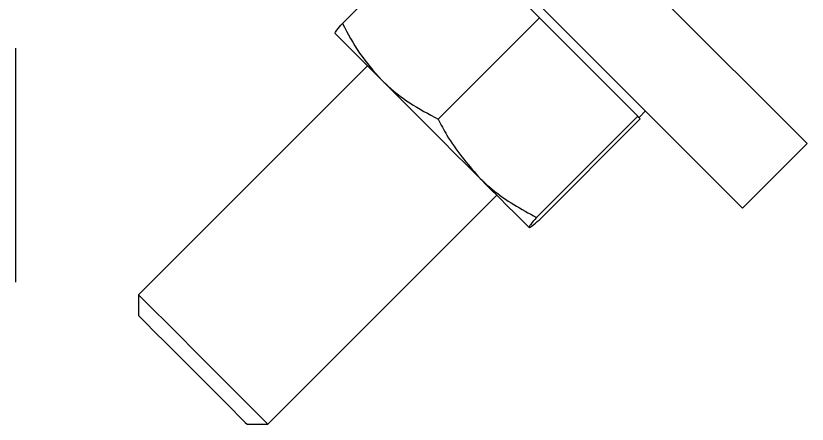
# Model space of a CAD drawing. Header units: millimetres. Extents: x 0 to 42050, y 0 to 29700.
# Drawn here: x 11214.6 to 11637.5, y 18889.2 to 19107.3 of the extents above; entities that cross this region are included whole.
import ezdxf

# ---------------------------------------------------------------- set-up
doc = ezdxf.new("R2010")
doc.units = ezdxf.units.MM
doc.header["$LTSCALE"] = 50
doc.linetypes.add('CENTERX2', pattern=[4, 2.5, -0.5, 0.5, -0.5])
doc.layers.add('KVC', color=7, linetype='Continuous')

msp = doc.modelspace()

# ---------------------------------------------------------------- linework, layer by layer
at = {"color": 1, "linetype": 'CENTERX2'}
msp.add_line((11214.56, 18964.96), (11214.56, 21654.72), dxfattribs=at)
at = {"layer": 'KVC', "color": 3, "linetype": 'Continuous', "lineweight": 25}
for p, q in [((11438.54, 19238.17), (11637.53, 19039.18)), ((11602.96, 19004.62), (11430.3, 19177.28)), ((11637.53, 19039.18), (11602.96, 19004.62))]:
    msp.add_line(p, q, dxfattribs=at)
at = {"layer": 'KVC', "color": 7, "linetype": 'Continuous', "lineweight": 25}
for p, q in [((11443.27, 19157.4), (11389.13, 19103.26)), ((11494.41, 19106.25), (11468.84, 19131.83)), ((11494.41, 19106.25), (11440.28, 19052.12)), ((11520.68, 19079.99), (11494.41, 19106.25)), ((11402.46, 19080.67), (11280.11, 18958.32)), ((11546.95, 19053.72), (11520.68, 19079.99)), ((11547.65, 19053.01), (11551.11, 19056.47)), ((11546.95, 19053.72), (11492.81, 18999.58)), ((11548.34, 19052.33), (11494.2, 18998.19)), ((11547.64, 19053.03), (11546.95, 19053.72)), ((11548.34, 19052.33), (11547.64, 19053.03)), ((11349.25, 18889.18), (11471.6, 19011.53)), ((11280.11, 18958.32), (11280.11, 18947.21)), ((11337.2, 18890.12), (11338.14, 18889.18)), ((11338.14, 18889.18), (11349.25, 18889.18))]:
    msp.add_line(p, q, dxfattribs=at)
at = {"layer": 'KVC', "color": 7, "linetype": 'Continuous', "lineweight": 25, "elevation": 0, "flags": 128}
for points in [[(11410.07, 19073.06), (11404.52, 19078.61), (11399.53, 19083.61), (11395.17, 19087.96), (11391.54, 19091.59), (11388.68, 19094.45), (11386.65, 19096.48), (11385.48, 19097.65), (11385.19, 19097.94)], [(11461.91, 19021.22), (11455.76, 19027.37), (11449.29, 19033.84), (11442.61, 19040.52), (11435.83, 19047.3), (11429.07, 19054.06), (11422.45, 19060.68), (11416.08, 19067.05), (11410.07, 19073.06)], [(11488.87, 18994.26), (11488.27, 18994.86), (11486.8, 18996.34), (11484.47, 18998.66), (11481.33, 19001.81), (11477.43, 19005.7), (11472.84, 19010.29), (11467.64, 19015.49), (11461.91, 19021.22)], [(11280.11, 18958.32), (11281.01, 18957.42), (11283.85, 18954.58), (11288.49, 18949.94), (11294.65, 18943.78), (11301.98, 18936.45), (11310.04, 18928.39), (11318.37, 18920.05), (11326.49, 18911.94), (11333.92, 18904.5), (11340.24, 18898.19), (11345.07, 18893.36), (11348.13, 18890.3)], [(11280.11, 18947.21), (11280.11, 18947.21), (11281.15, 18946.17), (11284.09, 18943.23), (11288.74, 18938.58), (11294.78, 18932.54), (11301.8, 18925.53), (11309.31, 18918.01), (11316.82, 18910.51), (11323.79, 18903.53), (11329.77, 18897.55), (11334.35, 18892.97), (11337.2, 18890.12)], [(11348.13, 18890.3), (11349.25, 18889.18), (11349.25, 18889.18)]]:
    msp.add_lwpolyline(points, dxfattribs=at)
at = {"layer": 'KVC', "color": 7, "linetype": 'Continuous', "lineweight": 25}
for points, knots in [([(11385.19, 19097.94), (11385.18, 19097.96), (11385.1, 19098.13), (11385.88, 19099.37), (11388.04, 19101.96), (11389.13, 19103.26)], [0, 0, 0, 0, 0.07009, 0.530784, 1, 1, 1, 1]), ([(11389.13, 19103.26), (11391.99, 19097.82), (11397.76, 19086.82), (11405.94, 19077.67), (11410.07, 19073.06)], [0, 0, 0, 0, 0.495458, 1, 1, 1, 1]), ([(11410.07, 19073.06), (11410.68, 19072.46), (11415.32, 19067.91), (11424.98, 19060.27), (11435.15, 19054.85), (11440.28, 19052.12)], [0, 0, 0, 0, 0.07009, 0.530784, 1, 1, 1, 1]), ([(11440.28, 19052.12), (11441.78, 19049.21), (11447.63, 19037.94), (11455.83, 19028.34), (11461.91, 19021.22)], [0, 0, 0, 0, 0.2575499, 1, 1, 1, 1]), ([(11461.91, 19021.22), (11464.37, 19018.9), (11473.52, 19010.27), (11484.66, 19004.1), (11492.81, 18999.58)], [0, 0, 0, 0, 0.268634, 1, 1, 1, 1]), ([(11492.81, 18999.58), (11491.63, 18998.18), (11489.24, 18995.34), (11489, 18994.62), (11488.87, 18994.26)], [0, 0, 0, 0, 0.495457, 1, 1, 1, 1]), ([(11488.87, 18994.26), (11488.9, 18994.25), (11489.06, 18994.17), (11490.31, 18994.94), (11492.89, 18997.1), (11494.2, 18998.19)], [0, 0, 0, 0, 0.0700901, 0.5307844, 1, 1, 1, 1])]:
    msp.add_open_spline(points, degree=3, knots=knots, dxfattribs=at)

doc.saveas('drawing.dxf')
